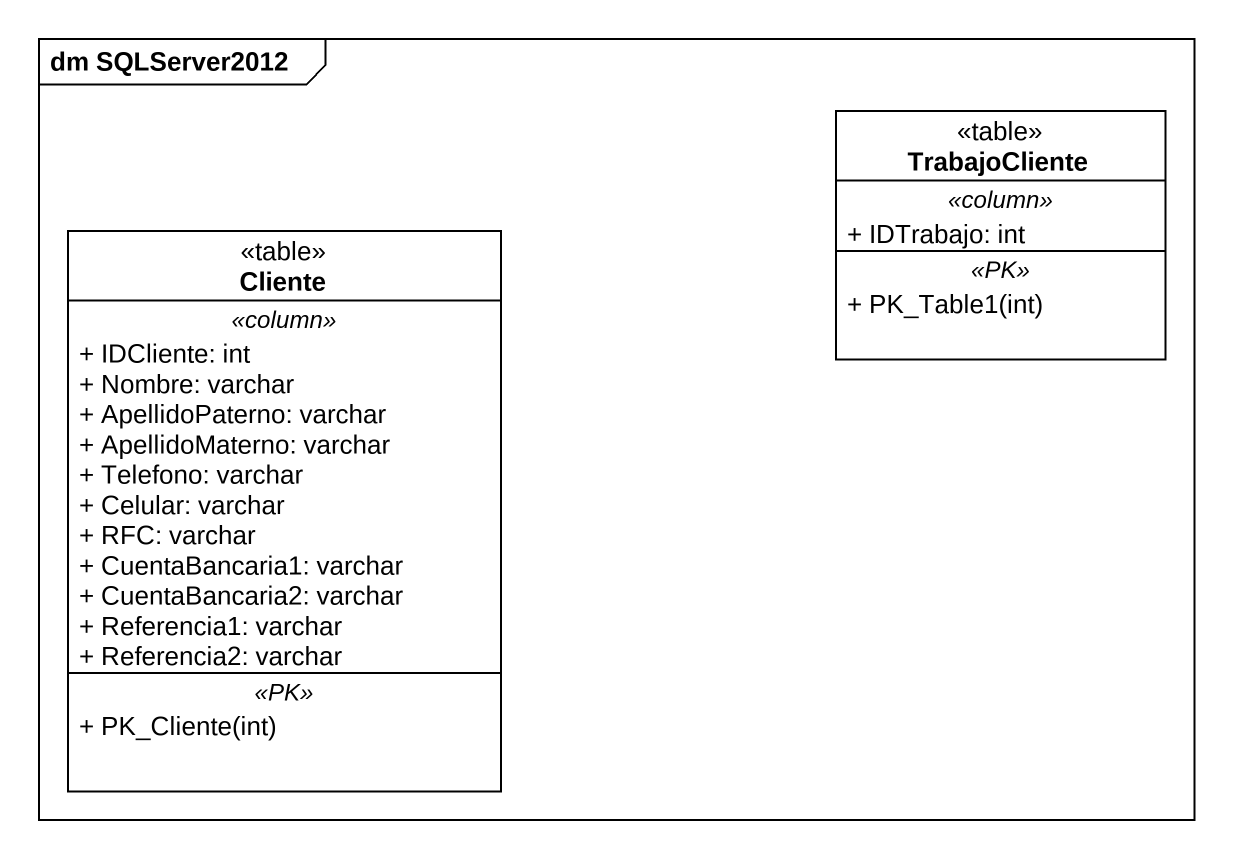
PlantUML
@startuml
mainframe dm SQLServer2012
hide circle
hide empty members
skinparam classAttributeIconSize 0
class TrabajoCliente <<table>> {
  .. <<column>> ..
  + IDTrabajo: int
  .. <<PK>> ..
  + PK_Table1(int)
}
class Cliente <<table>> {
  .. <<column>> ..
  + IDCliente: int
  + Nombre: varchar
  + ApellidoPaterno: varchar
  + ApellidoMaterno: varchar
  + Telefono: varchar
  + Celular: varchar
  + RFC: varchar
  + CuentaBancaria1: varchar
  + CuentaBancaria2: varchar
  + Referencia1: varchar
  + Referencia2: varchar
  .. <<PK>> ..
  + PK_Cliente(int)
}
@enduml
